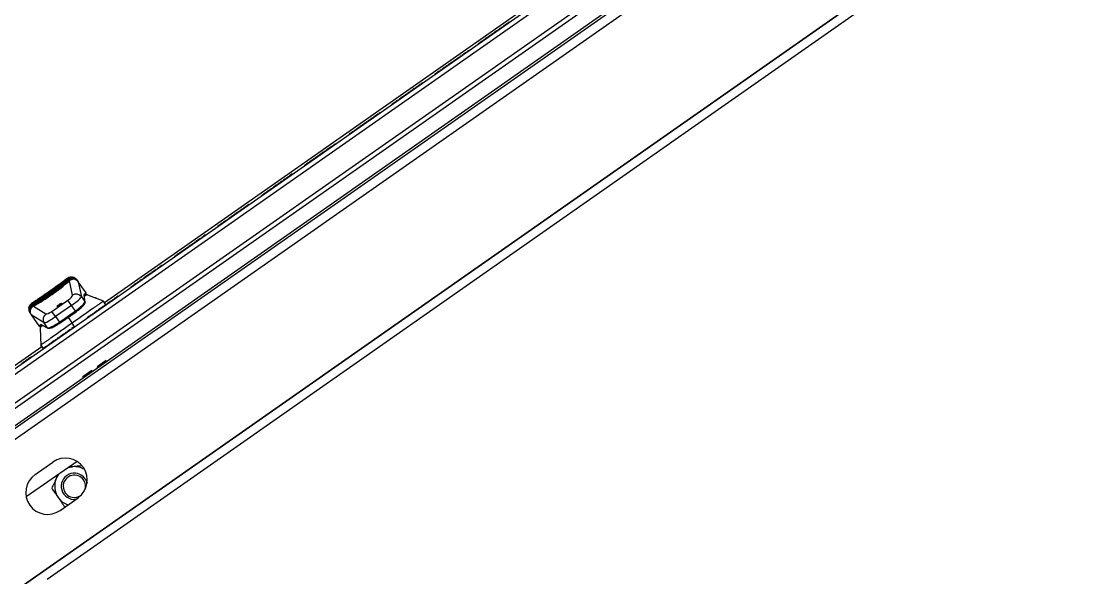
# Model space of a CAD drawing. Header units: millimetres. Extents: x 152904052 to 153933663, y 538271515 to 539240469.
# Drawn here: x 153465477.8 to 153465964.5, y 538579520.5 to 538579775.2 of the extents above; entities that cross this region are included whole.
import ezdxf

# ---------------------------------------------------------------- set-up
doc = ezdxf.new("R2010")
doc.units = ezdxf.units.MM
doc.layers.add('POWR', color=5, linetype='Continuous')

msp = doc.modelspace()

# ---------------------------------------------------------------- linework, layer by layer
at = {"layer": 'POWR', "color": 7}
for p, q in [((153467214.87, 538580807.11), (153464552.63, 538578942.98)), ((153467217.22, 538580803.75), (153464554.98, 538578939.63)), ((153467267, 538580769.27), (153464570.35, 538578881.05)), ((153465423.94, 538579578.05), (153466320.09, 538580205.54)), ((153465424.46, 538579580.98), (153466317.17, 538580206.06)), ((153466324.13, 538580195.06), (153465432.41, 538579570.68)), ((153466325.28, 538580193.42), (153465433.56, 538579569.04)), ((153466313.8, 538580176.17), (153464552.63, 538578942.98)), ((153466313.8, 538580176.17), (153464552.63, 538578942.98)), ((153466316.15, 538580172.82), (153464554.98, 538578939.63)), ((153466316.15, 538580172.82), (153464554.98, 538578939.63)), ((153464556.03, 538578946.84), (153466309.02, 538580174.29)), ((153464556.03, 538578946.84), (153466309.02, 538580174.29)), ((153466365.94, 538580138.33), (153464570.35, 538578881.05)), ((153466365.94, 538580138.33), (153464570.35, 538578881.05)), ((153466349.04, 538580121.49), (153465489.66, 538579519.76)), ((153465515.81, 538579646.47), (153466032.71, 538580008.41)), ((153464559.31, 538578949.13), (153465857.67, 538579858.25)), ((153465697.99, 538579772.63), (153465698.05, 538579772.55)), ((153465693.05, 538579769.17), (153465693.11, 538579769.09)), ((153465695.16, 538579770.65), (153465695.22, 538579770.56)), ((153465689.08, 538579766.39), (153465689.14, 538579766.31)), ((153465690.05, 538579767.07), (153465690.11, 538579766.99)), ((153465678.19, 538579758.76), (153465678.24, 538579758.68)), ((153465679.15, 538579759.44), (153465679.21, 538579759.36)), ((153465681.36, 538579760.98), (153465681.42, 538579760.9)), ((153465682.42, 538579761.72), (153465682.47, 538579761.64)), ((153465670.25, 538579753.2), (153465670.31, 538579753.12)), ((153465671.94, 538579754.39), (153465672, 538579754.31)), ((153465673.16, 538579755.24), (153465673.22, 538579755.16)), ((153465674.22, 538579755.98), (153465674.27, 538579755.9)), ((153465675.27, 538579756.72), (153465675.33, 538579756.64)), ((153465667.07, 538579750.98), (153465667.13, 538579750.9)), ((153465669.28, 538579752.53), (153465669.34, 538579752.44)), ((153465655.51, 538579742.88), (153465655.57, 538579742.8)), ((153465660.45, 538579746.34), (153465660.5, 538579746.26)), ((153465650.57, 538579739.43), (153465650.63, 538579739.34)), ((153465653.27, 538579741.32), (153465653.33, 538579741.24)), ((153465654.33, 538579742.06), (153465654.39, 538579741.98)), ((153465647.19, 538579737.06), (153465647.25, 538579736.97)), ((153465634.94, 538579728.48), (153465634.99, 538579728.4)), ((153465640.98, 538579732.71), (153465641.03, 538579732.62)), ((153465627.79, 538579723.48), (153465627.85, 538579723.39)), ((153465628.9, 538579724.25), (153465628.95, 538579724.17)), ((153465630, 538579725.02), (153465630.06, 538579724.94)), ((153465632.66, 538579726.89), (153465632.72, 538579726.8)), ((153465621.7, 538579719.21), (153465621.76, 538579719.13)), ((153465614.56, 538579714.21), (153465614.61, 538579714.13)), ((153465607.41, 538579709.21), (153465607.47, 538579709.12)), ((153465612.01, 538579712.43), (153465612.07, 538579712.35)), ((153465595.01, 538579700.52), (153465595.07, 538579700.44)), ((153465597.28, 538579702.11), (153465597.34, 538579702.03)), ((153465587.87, 538579695.52), (153465587.92, 538579695.44)), ((153465589.98, 538579697), (153465590.04, 538579696.92)), ((153465591.04, 538579697.74), (153465591.1, 538579697.66)), ((153465592.74, 538579698.93), (153465592.79, 538579698.85)), ((153465572.24, 538579684.58), (153465572.3, 538579684.5)), ((153465574.78, 538579686.36), (153465574.84, 538579686.28)), ((153465567.64, 538579681.36), (153465567.7, 538579681.27)), ((153465552.8, 538579670.96), (153465552.86, 538579670.88)), ((153465555.07, 538579672.56), (153465555.13, 538579672.47)), ((153465547.93, 538579667.55), (153465547.99, 538579667.47)), ((153465550.09, 538579669.07), (153465550.15, 538579668.99)), ((153465539.68, 538579661.78), (153465539.74, 538579661.7)), ((153465540.65, 538579662.45), (153465540.7, 538579662.37)), ((153465542.09, 538579663.47), (153465542.15, 538579663.39)), ((153465499.01, 538579657.56), (153465497.56, 538579656.55)), ((153465499.07, 538579657.48), (153465499.01, 538579657.56)), ((153465499.18, 538579657.33), (153465499.14, 538579657.38)), ((153465499.35, 538579657.08), (153465499.29, 538579657.16)), ((153465499.59, 538579656.74), (153465499.51, 538579656.85)), ((153465501.21, 538579649.8), (153465499.79, 538579656.39)), ((153465503.19, 538579656.83), (153465503.78, 538579655.98)), ((153465507.4, 538579650.9), (153465503.85, 538579655.97)), ((153465503.85, 538579655.96), (153465503.85, 538579655.97)), ((153465503.85, 538579655.96), (153465505.32, 538579649.13)), ((153465507.4, 538579650.89), (153465503.85, 538579655.96)), ((153465530.77, 538579655.54), (153465530.83, 538579655.46)), ((153465531.74, 538579656.22), (153465531.8, 538579656.14)), ((153465533.44, 538579657.41), (153465533.49, 538579657.32)), ((153465535.01, 538579658.51), (153465535.07, 538579658.43)), ((153465536.07, 538579659.25), (153465536.12, 538579659.17)), ((153465506.52, 538579650.28), (153465507.4, 538579650.89)), ((153465507.4, 538579650.89), (153465507.4, 538579650.9)), ((153465527.87, 538579653.51), (153465527.92, 538579653.42)), ((153465483.91, 538579646.99), (153465482.46, 538579645.98)), ((153465482.46, 538579645.98), (153465482.52, 538579645.9)), ((153465482.6, 538579645.79), (153465482.63, 538579645.74)), ((153465482.75, 538579645.58), (153465482.81, 538579645.49)), ((153465491.83, 538579642.42), (153465499.15, 538579647.54)), ((153465500.82, 538579645.16), (153465499.15, 538579647.54)), ((153465505.32, 538579649.13), (153465506.9, 538579646.88)), ((153465506.9, 538579646.88), (153465506.48, 538579650.12)), ((153465506.57, 538579649.91), (153465506.57, 538579649.9)), ((153465506.99, 538579646.65), (153465506.57, 538579649.9)), ((153465507.28, 538579650.2), (153465506.6, 538579649.72)), ((153465508.14, 538579650.01), (153465511.54, 538579648.64)), ((153465516.53, 538579645.45), (153465515.38, 538579647.08)), ((153465516.53, 538579645.45), (153465515.38, 538579647.08)), ((153465517.4, 538579646.17), (153465517.45, 538579646.09)), ((153465481.48, 538579644.4), (153465481.46, 538579644.38)), ((153465482.12, 538579641.24), (153465481.73, 538579641.8)), ((153465482.31, 538579640.88), (153465485.86, 538579635.81)), ((153465488.23, 538579637.17), (153465482.31, 538579640.88)), ((153465482.31, 538579640.88), (153465485.86, 538579635.81)), ((153465482.31, 538579640.88), (153465482.31, 538579640.88)), ((153465482.96, 538579645.26), (153465483.04, 538579645.16)), ((153465483.3, 538579644.84), (153465489.01, 538579641.26)), ((153465493.5, 538579640.04), (153465491.83, 538579642.42)), ((153465500.82, 538579645.16), (153465493.5, 538579640.04)), ((153465495.26, 538579637.53), (153465502.58, 538579642.65)), ((153465495.55, 538579637.12), (153465502.86, 538579642.24)), ((153465502.58, 538579642.65), (153465500.82, 538579645.16)), ((153465502.58, 538579642.65), (153465502.86, 538579642.24)), ((153465510.19, 538579641.13), (153465510.24, 538579641.04)), ((153465512.85, 538579642.99), (153465512.91, 538579642.91)), ((153465515.12, 538579644.58), (153465515.18, 538579644.5)), ((153465485.86, 538579635.81), (153465486.75, 538579636.43)), ((153465485.86, 538579635.81), (153465485.86, 538579635.81)), ((153465487.24, 538579636.17), (153465486.56, 538579635.69)), ((153465486.9, 538579636.41), (153465489.81, 538579634.91)), ((153465487.07, 538579636.26), (153465487.08, 538579636.25)), ((153465487.08, 538579636.25), (153465489.99, 538579634.75)), ((153465489.81, 538579634.91), (153465488.23, 538579637.17)), ((153465493.5, 538579640.04), (153465495.26, 538579637.53)), ((153465495.26, 538579637.53), (153465495.55, 538579637.12)), ((153465499.21, 538579639.68), (153465501.05, 538579637.05)), ((153465502.2, 538579635.41), (153465501.05, 538579637.05)), ((153465486.44, 538579634.81), (153465486.71, 538579627.01)), ((153465497.51, 538579632.25), (153465497.57, 538579632.17)), ((153465443.4, 538579595.77), (153465487.14, 538579626.4)), ((153465486.71, 538579627.01), (153465487.86, 538579625.37)), ((153465487.86, 538579625.37), (153465486.71, 538579627.01)), ((153465489.9, 538579626.92), (153465489.95, 538579626.84)), ((153465494.17, 538579629.93), (153465494.18, 538579629.92)), ((153465494.18, 538579629.92), (153465494.24, 538579629.84)), ((153465495.24, 538579630.66), (153465495.29, 538579630.58)), ((153465482.49, 538579621.73), (153465482.55, 538579621.65)), ((153465488.09, 538579625.66), (153465488.15, 538579625.57)), ((153465516.56, 538579619.95), (153465512.46, 538579617.08)), ((153465512.46, 538579617.08), (153465512.72, 538579616.72)), ((153465516.56, 538579619.95), (153465516.82, 538579619.58)), ((153465510.01, 538579615.36), (153465505.91, 538579612.5)), ((153465506.17, 538579612.13), (153465505.91, 538579612.5)), ((153465510.26, 538579614.99), (153465510.01, 538579615.36)), ((153465503.28, 538579573.76), (153465480.02, 538579557.47)), ((153465484.07, 538579567.72), (153465492.27, 538579573.46)), ((153465494.61, 538579567.68), (153465493.91, 538579566.18)), ((153465501.28, 538579571.34), (153465499.62, 538579571.2)), ((153465495.55, 538579551.34), (153465503.74, 538579557.08)), ((153465497.67, 538579552.96), (153465497.88, 538579552.97))]:
    msp.add_line(p, q, dxfattribs=at)
at = {"layer": 'POWR', "color": 7, "flags": 128}
for points in [[(153465481.54, 538579644.27), (153465481.51, 538579644.29), (153465481.47, 538579644.32), (153465481.44, 538579644.34), (153465481.42, 538579644.37), (153465481.4, 538579644.39), (153465481.39, 538579644.42), (153465481.39, 538579644.44), (153465481.39, 538579644.46)], [(153465493.91, 538579566.18), (153465494.47, 538579567.21), (153465495.01, 538579567.96)], [(153465499.22, 538579570.91), (153465500.11, 538579571.16), (153465501.28, 538579571.34)], [(153465506.98, 538579565.82), (153465507.68, 538579564.49), (153465507.89, 538579563.79)]]:
    msp.add_lwpolyline(points, dxfattribs=at)
at = {"layer": 'POWR', "color": 7}
for centre, radius, start, end in [((153465500.73, 538579655.11), 3, 35, 125), ((153465499.21, 538579657.13), 0.203, 43.2823, 99.9986), ((153465499.33, 538579656.75), 0.332, 28.001, 85.9165), ((153465499.53, 538579656.38), 0.368, 29.458, 80.3211), ((153465500.76, 538579657.91), 0.148, 13.722, 72.7075), ((153465500.95, 538579657.73), 0.22, 355.6104, 60.2565), ((153465501.22, 538579657.49), 0.238, 351.3819, 49.2854), ((153465501.81, 538579657.44), 0.299, 69.9211, 106.4612), ((153465501.54, 538579657.16), 0.264, 348.1361, 39.2961), ((153465502.06, 538579657.16), 0.3, 68.3173, 125.1819), ((153465502.15, 538579657.06), 0.3, 67.8554, 125.2032), ((153465502.37, 538579656.8), 0.3, 66.8184, 125.2572), ((153465506.99, 538579650.61), 0.5, 305, 35), ((153465506.99, 538579650.61), 0.499, 305.1578, 35.1569), ((153465484.19, 538579643.52), 3, 125, 215), ((153465482.8, 538579645.64), 0.203, 150.0014, 206.7177), ((153465483.12, 538579645.4), 0.332, 164.0835, 221.999), ((153465502.91, 538579647.29), 3.04, 37.3942, 124.0187), ((153465506.1, 538579649.84), 0.478, 8.5393, 36.2481), ((153465506.11, 538579649.99), 0.501, 341.8417, 35.0507), ((153465506.51, 538579646.59), 0.478, 7.3029, 36.2497), ((153465481.62, 538579643.31), 0.299, 146.5957, 180.0839), ((153465481.65, 538579644.21), 0.22, 189.7435, 254.3896), ((153465481.8, 538579642.98), 0.3, 124.8181, 181.6827), ((153465481.78, 538579643.88), 0.238, 200.7146, 258.6181), ((153465481.86, 538579642.86), 0.3, 124.7968, 182.1446), ((153465481.98, 538579643.47), 0.264, 210.7039, 261.8639), ((153465483.4, 538579645.09), 0.368, 169.6788, 220.542), ((153465490.79, 538579638.8), 3.04, 125.9813, 212.6058), ((153465486.27, 538579636.1), 0.5, 215, 305), ((153465486.27, 538579636.1), 0.499, 214.8431, 304.8422), ((153465487.16, 538579636.72), 0.501, 214.9493, 268.1583), ((153465487.3, 538579636.68), 0.478, 213.7519, 241.4607), ((153465490.21, 538579635.18), 0.478, 213.7503, 242.6971), ((153465498, 538579565.27), 10, 305, 125), ((153465489.81, 538579559.53), 10, 125, 305), ((153465502.06, 538579562.37), 6, 35, 277.0471), ((153465502.06, 538579562.37), 9, 58.2731, 95), ((153465502.06, 538579562.37), 9, 155, 215), ((153465502.06, 538579562.37), 5.1, 35, 309.4835), ((153465502.06, 538579562.37), 5.1, 339.5665, 35), ((153465502.06, 538579562.37), 9, 215, 251.0782)]:
    msp.add_arc(centre, radius, start, end, dxfattribs=at)
for centre, major_axis, ratio, start_param, end_param in [((153465488.2, 538579655.4), (20.89, 14.63), 0.249328, 4.306744, 5.118034), ((153465498.72, 538579648.16), (2.46, 1.72), 0.249328, 4.712389, 6.178466), ((153465500.39, 538579645.77), (4.91, 3.44), 0.124664, 4.712389, 6.178466), ((153465501.95, 538579643.55), (4.91, 3.44), 0.183333, 4.712389, 6.178466), ((153465509.67, 538579645.77), (-3.15, 4.51), 0.105104, 0, 0.197396), ((153465491.41, 538579643.04), (2.46, 1.72), 0.249328, 3.246312, 4.712389), ((153465489.9, 538579631.93), (-3.15, 4.51), 0.105104, 6.08579, 6.283185), ((153465493.08, 538579640.65), (4.91, 3.44), 0.124664, 3.246312, 4.712389), ((153465494.63, 538579638.43), (4.91, 3.44), 0.183333, 3.246312, 4.712389)]:
    msp.add_ellipse(centre, major_axis=major_axis, ratio=ratio, start_param=start_param, end_param=end_param, dxfattribs=at)
msp.add_ellipse((153465495.22, 538579645.38), major_axis=(1.02, 0.72), ratio=0.249328, dxfattribs=at)
for points, knots in [([(153465697.99, 538579772.63), (153465697.91, 538579772.57), (153465697.75, 538579772.46), (153465696.71, 538579771.73), (153465695.45, 538579770.85), (153465694.49, 538579770.18), (153465694.02, 538579769.85)], [0, 0, 0, 0, 0.281546, 0.564293, 0.784058, 1, 1, 1, 1]), ([(153465698.96, 538579773.3), (153465698.91, 538579773.27), (153465698.86, 538579773.24), (153465698.35, 538579772.88), (153465698.28, 538579772.83)], [0, 0, 0, 0, 0.86747, 1, 1, 1, 1]), ([(153465701.18, 538579774.86), (153465701.2, 538579774.87), (153465701.27, 538579774.92), (153465700.72, 538579774.54), (153465700.02, 538579774.05), (153465699.37, 538579773.59), (153465699.24, 538579773.51)], [0, 0, 0, 0, 0.107216, 0.503754, 0.902427, 1, 1, 1, 1]), ([(153465694.02, 538579769.85), (153465693.63, 538579769.57), (153465692.87, 538579769.04), (153465691.79, 538579768.28), (153465690.86, 538579767.64), (153465690.18, 538579767.16), (153465690.1, 538579767.1), (153465690.05, 538579767.07)], [0, 0, 0, 0, 0.195561, 0.375771, 0.551379, 0.764917, 1, 1, 1, 1]), ([(153465695.16, 538579770.65), (153465695.12, 538579770.62), (153465695.05, 538579770.57), (153465694.63, 538579770.27), (153465694.22, 538579769.99), (153465693.9, 538579769.76), (153465693.6, 538579769.55), (153465693.35, 538579769.38), (153465693.18, 538579769.26), (153465693.07, 538579769.18), (153465693.05, 538579769.17), (153465693.05, 538579769.17)], [0, 0, 0, 0, 0.199643, 0.398707, 0.496941, 0.592211, 0.679121, 0.762169, 0.836644, 0.914884, 1, 1, 1, 1]), ([(153465688.8, 538579766.19), (153465688.73, 538579766.15), (153465688.05, 538579765.67), (153465687.22, 538579765.09), (153465687.05, 538579764.97), (153465686.96, 538579764.91)], [0, 0, 0, 0, 0.046306, 0.500551, 1, 1, 1, 1]), ([(153465689.76, 538579766.87), (153465689.63, 538579766.77), (153465689.15, 538579766.44), (153465689.11, 538579766.41), (153465689.08, 538579766.39)], [0, 0, 0, 0, 0.290735, 1, 1, 1, 1]), ([(153465676.47, 538579757.56), (153465676.48, 538579757.56), (153465676.49, 538579757.58), (153465676.29, 538579757.43), (153465675.85, 538579757.12), (153465675.56, 538579756.92)], [0, 0, 0, 0, 0.047306, 0.388103, 1, 1, 1, 1]), ([(153465678.19, 538579758.76), (153465678.11, 538579758.71), (153465677.97, 538579758.61), (153465677.16, 538579758.05), (153465676.77, 538579757.77)], [0, 0, 0, 0, 0.504685, 1, 1, 1, 1]), ([(153465679.15, 538579759.44), (153465679.11, 538579759.41), (153465679.06, 538579759.38), (153465678.54, 538579759.01), (153465678.47, 538579758.96)], [0, 0, 0, 0, 0.8688105, 1, 1, 1, 1]), ([(153465681.36, 538579760.98), (153465681.29, 538579760.94), (153465681.16, 538579760.84), (153465680.42, 538579760.32), (153465679.69, 538579759.81), (153465679.44, 538579759.64)], [0, 0, 0, 0, 0.3984405, 0.7950917, 1, 1, 1, 1]), ([(153465682.42, 538579761.72), (153465682.37, 538579761.69), (153465682.31, 538579761.65), (153465681.81, 538579761.3), (153465681.65, 538579761.18)], [0, 0, 0, 0, 0.664642, 1, 1, 1, 1]), ([(153465669.96, 538579753), (153465669.82, 538579752.91), (153465669.35, 538579752.58), (153465669.31, 538579752.55), (153465669.28, 538579752.53)], [0, 0, 0, 0, 0.293479, 1, 1, 1, 1]), ([(153465671.66, 538579754.19), (153465671.49, 538579754.07), (153465670.96, 538579753.7), (153465670.39, 538579753.3), (153465670.3, 538579753.24), (153465670.25, 538579753.2)], [0, 0, 0, 0, 0.187819, 0.577045, 1, 1, 1, 1]), ([(153465672.87, 538579755.04), (153465672.73, 538579754.94), (153465672.38, 538579754.7), (153465672.02, 538579754.44), (153465671.97, 538579754.41), (153465671.94, 538579754.39)], [0, 0, 0, 0, 0.249155, 0.608844, 1, 1, 1, 1]), ([(153465674.22, 538579755.98), (153465674.11, 538579755.91), (153465673.91, 538579755.77), (153465673.62, 538579755.57), (153465673.38, 538579755.39), (153465673.2, 538579755.27), (153465673.17, 538579755.25), (153465673.16, 538579755.24)], [0, 0, 0, 0, 0.193235, 0.373767, 0.551009, 0.766025, 1, 1, 1, 1]), ([(153465675.27, 538579756.72), (153465675.25, 538579756.71), (153465675.21, 538579756.68), (153465674.93, 538579756.48), (153465674.6, 538579756.25), (153465674.34, 538579756.07), (153465674.22, 538579755.98)], [0, 0, 0, 0, 0.28369, 0.564887, 0.783362, 1, 1, 1, 1]), ([(153465668.99, 538579752.33), (153465668.9, 538579752.26), (153465668.19, 538579751.76), (153465667.34, 538579751.17), (153465667.16, 538579751.04), (153465667.07, 538579750.98)], [0, 0, 0, 0, 0.066101, 0.514005, 1, 1, 1, 1]), ([(153465660.45, 538579746.34), (153465660.35, 538579746.27), (153465660.15, 538579746.14), (153465658.86, 538579745.23), (153465657.32, 538579744.15), (153465656.2, 538579743.37), (153465655.67, 538579742.99)], [0, 0, 0, 0, 0.291481, 0.577385, 0.799134, 1, 1, 1, 1]), ([(153465661.41, 538579747.01), (153465661.42, 538579747.02), (153465661.49, 538579747.07), (153465661.23, 538579746.88), (153465660.79, 538579746.58), (153465660.73, 538579746.54)], [0, 0, 0, 0, 0.190558, 0.884747, 1, 1, 1, 1]), ([(153465650.29, 538579739.23), (153465649.78, 538579738.87), (153465648.62, 538579738.06), (153465647.43, 538579737.23), (153465647.27, 538579737.11), (153465647.19, 538579737.06)], [0, 0, 0, 0, 0.276376, 0.625984, 1, 1, 1, 1]), ([(153465652.99, 538579741.12), (153465652.91, 538579741.06), (153465652.4, 538579740.71), (153465651.6, 538579740.15), (153465650.74, 538579739.54), (153465650.63, 538579739.47), (153465650.57, 538579739.43)], [0, 0, 0, 0, 0.048282, 0.319575, 0.647967, 1, 1, 1, 1]), ([(153465654.33, 538579742.06), (153465654.23, 538579741.98), (153465654.02, 538579741.84), (153465653.73, 538579741.64), (153465653.49, 538579741.47), (153465653.31, 538579741.34), (153465653.29, 538579741.33), (153465653.27, 538579741.32)], [0, 0, 0, 0, 0.190803, 0.37176, 0.550839, 0.767471, 1, 1, 1, 1]), ([(153465655.37, 538579742.78), (153465655.38, 538579742.79), (153465655.4, 538579742.8), (153465655.32, 538579742.75), (153465655.16, 538579742.64), (153465654.93, 538579742.48), (153465654.65, 538579742.28), (153465654.44, 538579742.13), (153465654.33, 538579742.06)], [0, 0, 0, 0, 0.135514, 0.312166, 0.486181, 0.658258, 0.828751, 1, 1, 1, 1]), ([(153465642.06, 538579733.47), (153465642.02, 538579733.44), (153465641.96, 538579733.39), (153465641.48, 538579733.06), (153465641.26, 538579732.91)], [0, 0, 0, 0, 0.550104, 1, 1, 1, 1]), ([(153465634.94, 538579728.48), (153465634.78, 538579728.37), (153465634.47, 538579728.15), (153465634.12, 538579727.91), (153465633.92, 538579727.76), (153465633.89, 538579727.75), (153465633.88, 538579727.74)], [0, 0, 0, 0, 0.279043, 0.549923, 0.768681, 1, 1, 1, 1]), ([(153465635.97, 538579729.2), (153465635.98, 538579729.21), (153465636.02, 538579729.24), (153465635.93, 538579729.17), (153465635.71, 538579729.02), (153465635.36, 538579728.77), (153465635.08, 538579728.58), (153465634.94, 538579728.48)], [0, 0, 0, 0, 0.077223, 0.31542, 0.545317, 0.771433, 1, 1, 1, 1]), ([(153465637.18, 538579730.05), (153465637.18, 538579730.05), (153465637.18, 538579730.05), (153465636.96, 538579729.89), (153465636.64, 538579729.67), (153465636.35, 538579729.47), (153465636.25, 538579729.4)], [0, 0, 0, 0, 0.161116, 0.4945, 0.820886, 1, 1, 1, 1]), ([(153465638.88, 538579731.24), (153465638.82, 538579731.19), (153465638.69, 538579731.1), (153465638.09, 538579730.69), (153465637.56, 538579730.31), (153465637.47, 538579730.25)], [0, 0, 0, 0, 0.437424, 0.900221, 1, 1, 1, 1]), ([(153465639.85, 538579731.91), (153465639.81, 538579731.89), (153465639.76, 538579731.85), (153465639.28, 538579731.52), (153465639.17, 538579731.44)], [0, 0, 0, 0, 0.761279, 1, 1, 1, 1]), ([(153465640.98, 538579732.71), (153465640.93, 538579732.68), (153465640.86, 538579732.63), (153465640.35, 538579732.27), (153465640.13, 538579732.12)], [0, 0, 0, 0, 0.574403, 1, 1, 1, 1]), ([(153465628.61, 538579724.05), (153465628.48, 538579723.95), (153465627.88, 538579723.54), (153465627.83, 538579723.5), (153465627.79, 538579723.48)], [0, 0, 0, 0, 0.228803, 1, 1, 1, 1]), ([(153465629.71, 538579724.82), (153465629.55, 538579724.71), (153465628.99, 538579724.32), (153465628.94, 538579724.28), (153465628.9, 538579724.25)], [0, 0, 0, 0, 0.292499, 1, 1, 1, 1]), ([(153465630.68, 538579725.5), (153465630.54, 538579725.4), (153465630.08, 538579725.08), (153465630.03, 538579725.04), (153465630, 538579725.02)], [0, 0, 0, 0, 0.299467, 1, 1, 1, 1]), ([(153465632.38, 538579726.69), (153465632.2, 538579726.56), (153465631.65, 538579726.18), (153465631.12, 538579725.8), (153465631.02, 538579725.73), (153465630.97, 538579725.7)], [0, 0, 0, 0, 0.181462, 0.57963, 1, 1, 1, 1]), ([(153465633.59, 538579727.54), (153465633.56, 538579727.51), (153465633.33, 538579727.35), (153465633.03, 538579727.14), (153465632.72, 538579726.92), (153465632.68, 538579726.9), (153465632.66, 538579726.89)], [0, 0, 0, 0, 0.055296, 0.35897, 0.671266, 1, 1, 1, 1]), ([(153465621.7, 538579719.21), (153465621.64, 538579719.17), (153465621.52, 538579719.08), (153465620.57, 538579718.42), (153465619.22, 538579717.47), (153465617.98, 538579716.6), (153465617.36, 538579716.17)], [0, 0, 0, 0, 0.262268, 0.513831, 0.759272, 1, 1, 1, 1]), ([(153465614.56, 538579714.21), (153465614.18, 538579713.94), (153465613.42, 538579713.41), (153465612.6, 538579712.84), (153465612.1, 538579712.49), (153465612.05, 538579712.45), (153465612.01, 538579712.43)], [0, 0, 0, 0, 0.277048, 0.550765, 0.770996, 1, 1, 1, 1]), ([(153465615.6, 538579714.93), (153465615.6, 538579714.93), (153465615.59, 538579714.93), (153465615.5, 538579714.87), (153465615.32, 538579714.74), (153465615.07, 538579714.56), (153465614.77, 538579714.36), (153465614.45, 538579714.13), (153465614.14, 538579713.92), (153465613.87, 538579713.73), (153465613.67, 538579713.59), (153465613.53, 538579713.49), (153465613.51, 538579713.47), (153465613.5, 538579713.47)], [0, 0, 0, 0, 0.024638, 0.123502, 0.219339, 0.313902, 0.409294, 0.508275, 0.605476, 0.701523, 0.798387, 0.897305, 1, 1, 1, 1]), ([(153465617.07, 538579715.97), (153465617.04, 538579715.94), (153465616.96, 538579715.89), (153465616.4, 538579715.5), (153465615.57, 538579714.92), (153465614.9, 538579714.45), (153465614.56, 538579714.21)], [0, 0, 0, 0, 0.233117, 0.489666, 0.74158, 1, 1, 1, 1]), ([(153465611.73, 538579712.23), (153465611.33, 538579711.95), (153465610.3, 538579711.22), (153465608.9, 538579710.25), (153465607.67, 538579709.38), (153465607.5, 538579709.27), (153465607.41, 538579709.21)], [0, 0, 0, 0, 0.151094, 0.39751, 0.693287, 1, 1, 1, 1]), ([(153465600.01, 538579704.02), (153465599.97, 538579704), (153465599.92, 538579703.96), (153465599.38, 538579703.58), (153465599.24, 538579703.48)], [0, 0, 0, 0, 0.724955, 1, 1, 1, 1]), ([(153465602.13, 538579705.51), (153465602.09, 538579705.47), (153465601.99, 538579705.41), (153465601.33, 538579704.95), (153465600.61, 538579704.44), (153465600.3, 538579704.22)], [0, 0, 0, 0, 0.3570861, 0.7221582, 1, 1, 1, 1]), ([(153465595.01, 538579700.52), (153465594.67, 538579700.28), (153465593.98, 538579699.8), (153465593.26, 538579699.3), (153465592.82, 538579698.99), (153465592.76, 538579698.95), (153465592.74, 538579698.93)], [0, 0, 0, 0, 0.275813, 0.552302, 0.773603, 1, 1, 1, 1]), ([(153465597.28, 538579702.11), (153465597.24, 538579702.08), (153465597.16, 538579702.03), (153465596.55, 538579701.6), (153465595.8, 538579701.07), (153465595.28, 538579700.71), (153465595.01, 538579700.52)], [0, 0, 0, 0, 0.291955, 0.564274, 0.77698, 1, 1, 1, 1]), ([(153465598.95, 538579703.28), (153465598.89, 538579703.24), (153465598.77, 538579703.15), (153465598.17, 538579702.74), (153465597.65, 538579702.37), (153465597.57, 538579702.31)], [0, 0, 0, 0, 0.449901, 0.911411, 1, 1, 1, 1]), ([(153465589.69, 538579696.8), (153465589.63, 538579696.75), (153465588.96, 538579696.29), (153465588.15, 538579695.72), (153465587.96, 538579695.59), (153465587.87, 538579695.52)], [0, 0, 0, 0, 0.046262, 0.518324, 1, 1, 1, 1]), ([(153465590.75, 538579697.54), (153465590.58, 538579697.42), (153465590.08, 538579697.07), (153465590.02, 538579697.03), (153465589.98, 538579697)], [0, 0, 0, 0, 0.348529, 1, 1, 1, 1]), ([(153465592.45, 538579698.73), (153465592.28, 538579698.61), (153465591.73, 538579698.22), (153465591.2, 538579697.85), (153465591.09, 538579697.78), (153465591.04, 538579697.74)], [0, 0, 0, 0, 0.185329, 0.588233, 1, 1, 1, 1]), ([(153465581.85, 538579691.3), (153465581.85, 538579691.3), (153465581.85, 538579691.3), (153465581.16, 538579690.83), (153465579.96, 538579689.98), (153465578.69, 538579689.09), (153465577.85, 538579688.51), (153465577.58, 538579688.32)], [0, 0, 0, 0, 0.16836, 0.429285, 0.677212, 0.894576, 1, 1, 1, 1]), ([(153465574.78, 538579686.36), (153465574.4, 538579686.09), (153465573.63, 538579685.55), (153465572.83, 538579684.99), (153465572.34, 538579684.64), (153465572.27, 538579684.6), (153465572.24, 538579684.58)], [0, 0, 0, 0, 0.2751038, 0.5545065, 0.7766896, 1, 1, 1, 1]), ([(153465577.29, 538579688.11), (153465577.29, 538579688.11), (153465577.29, 538579688.11), (153465577.05, 538579687.95), (153465576.56, 538579687.6), (153465575.77, 538579687.05), (153465575.12, 538579686.59), (153465574.78, 538579686.36)], [0, 0, 0, 0, 0.103284, 0.300865, 0.488334, 0.735336, 1, 1, 1, 1]), ([(153465571.95, 538579684.38), (153465571.56, 538579684.1), (153465570.51, 538579683.37), (153465569.14, 538579682.41), (153465567.9, 538579681.54), (153465567.73, 538579681.42), (153465567.64, 538579681.36)], [0, 0, 0, 0, 0.15269, 0.403814, 0.701599, 1, 1, 1, 1]), ([(153465560, 538579676), (153465560, 538579676), (153465560, 538579676.01), (153465559.52, 538579675.67), (153465558.7, 538579675.09), (153465557.95, 538579674.57), (153465557.6, 538579674.33)], [0, 0, 0, 0, 0.185336, 0.481365, 0.759128, 1, 1, 1, 1]), ([(153465562.13, 538579677.5), (153465562.13, 538579677.5), (153465562.13, 538579677.5), (153465561.52, 538579677.07), (153465560.67, 538579676.47), (153465560.28, 538579676.2)], [0, 0, 0, 0, 0.265083, 0.669545, 1, 1, 1, 1]), ([(153465552.51, 538579670.76), (153465552.06, 538579670.45), (153465551.13, 538579669.8), (153465550.29, 538579669.21), (153465550.16, 538579669.11), (153465550.09, 538579669.07)], [0, 0, 0, 0, 0.32564, 0.665263, 1, 1, 1, 1]), ([(153465555.07, 538579672.56), (153465554.73, 538579672.32), (153465554.04, 538579671.83), (153465553.33, 538579671.34), (153465552.89, 538579671.03), (153465552.83, 538579670.98), (153465552.8, 538579670.96)], [0, 0, 0, 0, 0.27511, 0.557358, 0.780093, 1, 1, 1, 1]), ([(153465557.32, 538579674.13), (153465557.31, 538579674.13), (153465557.31, 538579674.12), (153465557.1, 538579673.98), (153465556.72, 538579673.71), (153465556.22, 538579673.36), (153465555.66, 538579672.97), (153465555.27, 538579672.7), (153465555.07, 538579672.56)], [0, 0, 0, 0, 0.099931, 0.297137, 0.482001, 0.644907, 0.814694, 1, 1, 1, 1]), ([(153465549.8, 538579668.87), (153465549.73, 538579668.81), (153465549.05, 538579668.34), (153465548.23, 538579667.76), (153465548.03, 538579667.62), (153465547.93, 538579667.55)], [0, 0, 0, 0, 0.059815, 0.533636, 1, 1, 1, 1]), ([(153465537.98, 538579660.59), (153465537.96, 538579660.58), (153465537.93, 538579660.55), (153465537.7, 538579660.39), (153465537.46, 538579660.23), (153465537.39, 538579660.18)], [0, 0, 0, 0, 0.436374, 0.82486, 1, 1, 1, 1]), ([(153465539.68, 538579661.78), (153465539.65, 538579661.76), (153465539.59, 538579661.71), (153465539.08, 538579661.36), (153465538.53, 538579660.98), (153465538.27, 538579660.79)], [0, 0, 0, 0, 0.368878, 0.697816, 1, 1, 1, 1]), ([(153465540.65, 538579662.45), (153465540.62, 538579662.44), (153465540.58, 538579662.41), (153465540.14, 538579662.1), (153465539.97, 538579661.98)], [0, 0, 0, 0, 0.599941, 1, 1, 1, 1]), ([(153465542.07, 538579663.45), (153465542.07, 538579663.45), (153465542.06, 538579663.45), (153465541.64, 538579663.15), (153465541.06, 538579662.74), (153465540.93, 538579662.66)], [0, 0, 0, 0, 0.344388, 0.860788, 1, 1, 1, 1]), ([(153465482.52, 538579645.9), (153465483.51, 538579646.56), (153465485.49, 538579647.88), (153465488.69, 538579650.05), (153465492.09, 538579652.42), (153465495.65, 538579654.97), (153465497.93, 538579656.65), (153465499.07, 538579657.48)], [0, 0, 0, 0, 0.18649, 0.373191, 0.559464, 0.77969, 1, 1, 1, 1]), ([(153465499.14, 538579657.38), (153465498.18, 538579656.66), (153465496.25, 538579655.22), (153465493.14, 538579652.96), (153465489.78, 538579650.59), (153465486.18, 538579648.14), (153465483.79, 538579646.58), (153465482.6, 538579645.79)], [0, 0, 0, 0, 0.1864818, 0.3727077, 0.5594378, 0.7788693, 1, 1, 1, 1]), ([(153465482.63, 538579645.74), (153465483.63, 538579646.39), (153465485.63, 538579647.69), (153465488.84, 538579649.83), (153465492.25, 538579652.2), (153465495.79, 538579654.77), (153465498.05, 538579656.48), (153465499.18, 538579657.33)], [0, 0, 0, 0, 0.186493, 0.3732043, 0.5594691, 0.7797024, 1, 1, 1, 1]), ([(153465499.29, 538579657.16), (153465498.34, 538579656.43), (153465496.43, 538579654.97), (153465493.33, 538579652.7), (153465489.97, 538579650.32), (153465486.36, 538579647.89), (153465483.95, 538579646.35), (153465482.75, 538579645.58)], [0, 0, 0, 0, 0.186481, 0.372718, 0.559433, 0.778886, 1, 1, 1, 1]), ([(153465482.81, 538579645.49), (153465484.34, 538579646.47), (153465487.42, 538579648.44), (153465491.91, 538579651.53), (153465495.94, 538579654.46), (153465498.21, 538579656.2), (153465499.35, 538579657.08)], [0, 0, 0, 0, 0.279197, 0.55923, 0.778542, 1, 1, 1, 1]), ([(153465499.51, 538579656.85), (153465498.06, 538579655.73), (153465495.15, 538579653.48), (153465490.73, 538579650.34), (153465486.62, 538579647.57), (153465484.19, 538579646.04), (153465482.96, 538579645.26)], [0, 0, 0, 0, 0.279365, 0.559627, 0.778697, 1, 1, 1, 1]), ([(153465483.04, 538579645.16), (153465484.6, 538579646.14), (153465487.71, 538579648.1), (153465492.17, 538579651.17), (153465496.17, 538579654.09), (153465498.44, 538579655.85), (153465499.59, 538579656.74)], [0, 0, 0, 0, 0.279462, 0.559802, 0.778911, 1, 1, 1, 1]), ([(153465499.85, 538579656.56), (153465498.37, 538579655.42), (153465495.42, 538579653.14), (153465490.96, 538579649.96), (153465486.82, 538579647.18), (153465484.35, 538579645.63), (153465483.12, 538579644.85)], [0, 0, 0, 0, 0.280656, 0.560317, 0.780051, 1, 1, 1, 1]), ([(153465499.79, 538579656.46), (153465498.33, 538579655.32), (153465495.41, 538579653.05), (153465491.02, 538579649.92), (153465486.92, 538579647.17), (153465484.47, 538579645.64), (153465483.24, 538579644.87)], [0, 0, 0, 0, 0.279884, 0.560494, 0.779839, 1, 1, 1, 1]), ([(153465497.56, 538579656.55), (153465497.56, 538579656.54), (153465497.28, 538579656.37), (153465496.33, 538579655.66), (153465494.76, 538579654.51), (153465492.86, 538579653.12), (153465490.81, 538579651.67), (153465488.75, 538579650.24), (153465486.79, 538579648.93), (153465485.17, 538579647.85), (153465484.18, 538579647.19), (153465483.92, 538579647), (153465483.91, 538579646.99)], [0, 0, 0, 0, 0.003473, 0.127751, 0.25193, 0.375819, 0.499822, 0.624027, 0.748207, 0.872102, 0.996008, 1, 1, 1, 1]), ([(153465499.07, 538579657.48), (153465499.37, 538579657.66), (153465499.9, 538579657.99), (153465500.53, 538579658.03), (153465500.8, 538579658.05)], [0, 0, 0, 0, 0.558032, 1, 1, 1, 1]), ([(153465500.86, 538579657.96), (153465500.51, 538579657.92), (153465499.9, 538579657.86), (153465499.37, 538579657.52), (153465499.14, 538579657.38)], [0, 0, 0, 0, 0.558139, 1, 1, 1, 1]), ([(153465499.18, 538579657.33), (153465499.5, 538579657.53), (153465500.08, 538579657.89), (153465500.76, 538579657.91), (153465501.06, 538579657.92)], [0, 0, 0, 0, 0.560688, 1, 1, 1, 1]), ([(153465501.08, 538579657.77), (153465500.72, 538579657.73), (153465500.07, 538579657.67), (153465499.53, 538579657.32), (153465499.29, 538579657.16)], [0, 0, 0, 0, 0.56076, 1, 1, 1, 1]), ([(153465499.35, 538579657.08), (153465499.7, 538579657.29), (153465500.32, 538579657.67), (153465501.05, 538579657.67), (153465501.38, 538579657.67)], [0, 0, 0, 0, 0.56001, 1, 1, 1, 1]), ([(153465501.37, 538579657.46), (153465501, 538579657.44), (153465500.32, 538579657.39), (153465499.76, 538579657.01), (153465499.51, 538579656.85)], [0, 0, 0, 0, 0.559285, 1, 1, 1, 1]), ([(153465499.59, 538579656.74), (153465499.96, 538579656.97), (153465500.62, 538579657.38), (153465501.4, 538579657.34), (153465501.74, 538579657.33)], [0, 0, 0, 0, 0.559592, 1, 1, 1, 1]), ([(153465503.85, 538579655.96), (153465503.54, 538579656.3), (153465502.91, 538579656.96), (153465501.68, 538579657.18), (153465500.61, 538579656.96), (153465500.06, 538579656.58), (153465499.79, 538579656.39)], [0, 0, 0, 0, 0.279785, 0.559857, 0.779728, 1, 1, 1, 1]), ([(153465500.8, 538579658.05), (153465500.89, 538579658.05), (153465501.07, 538579658.05), (153465501.32, 538579658.01), (153465501.48, 538579657.97), (153465501.53, 538579657.96), (153465501.55, 538579657.95)], [0, 0, 0, 0, 0.3678506, 0.7358056, 0.9205462, 1, 1, 1, 1]), ([(153465501.51, 538579657.84), (153465501.51, 538579657.84), (153465501.51, 538579657.85), (153465501.45, 538579657.87), (153465501.25, 538579657.93), (153465500.99, 538579657.95), (153465500.83, 538579657.95)], [0, 0, 0, 0, 0.02102, 0.134539, 0.478024, 1, 1, 1, 1]), ([(153465501.78, 538579657.84), (153465501.76, 538579657.84), (153465501.72, 538579657.85), (153465501.39, 538579657.93), (153465501.06, 538579657.95), (153465500.86, 538579657.96)], [0, 0, 0, 0, 0.279849, 0.560767, 1, 1, 1, 1]), ([(153465501.06, 538579657.92), (153465501.15, 538579657.91), (153465501.32, 538579657.9), (153465501.56, 538579657.85), (153465501.73, 538579657.8), (153465501.83, 538579657.76), (153465501.89, 538579657.74), (153465501.9, 538579657.73), (153465501.91, 538579657.72)], [0, 0, 0, 0, 0.249575, 0.499234, 0.624577, 0.749541, 0.874797, 1, 1, 1, 1]), ([(153465501.89, 538579657.66), (153465501.82, 538579657.68), (153465501.62, 538579657.73), (153465501.28, 538579657.75), (153465501.08, 538579657.77)], [0, 0, 0, 0, 0.389876, 1, 1, 1, 1]), ([(153465502.26, 538579657.34), (153465502.24, 538579657.34), (153465502.22, 538579657.33), (153465501.89, 538579657.42), (153465501.57, 538579657.44), (153465501.37, 538579657.46)], [0, 0, 0, 0, 0.279424, 0.560243, 1, 1, 1, 1]), ([(153465501.38, 538579657.67), (153465501.46, 538579657.66), (153465501.63, 538579657.64), (153465501.85, 538579657.58), (153465502, 538579657.53), (153465502.09, 538579657.49), (153465502.15, 538579657.46), (153465502.16, 538579657.45), (153465502.17, 538579657.44)], [0, 0, 0, 0, 0.250691, 0.499738, 0.624633, 0.749644, 0.875011, 1, 1, 1, 1]), ([(153465501.89, 538579657.41), (153465501.89, 538579657.42), (153465501.9, 538579657.43), (153465501.88, 538579657.46), (153465501.85, 538579657.48), (153465501.77, 538579657.49), (153465501.63, 538579657.49), (153465501.53, 538579657.47), (153465501.46, 538579657.46)], [0, 0, 0, 0, 0.125209, 0.250655, 0.344867, 0.439084, 0.625539, 1, 1, 1, 1]), ([(153465501.74, 538579657.33), (153465501.82, 538579657.32), (153465501.98, 538579657.29), (153465502.19, 538579657.22), (153465502.33, 538579657.16), (153465502.44, 538579657.11), (153465502.47, 538579657.09), (153465502.49, 538579657.07)], [0, 0, 0, 0, 0.251028, 0.501181, 0.626243, 0.751403, 1, 1, 1, 1]), ([(153465502.19, 538579657.04), (153465502.2, 538579657.05), (153465502.2, 538579657.06), (153465502.19, 538579657.09), (153465502.14, 538579657.12), (153465502.05, 538579657.13), (153465501.93, 538579657.13), (153465501.84, 538579657.12), (153465501.8, 538579657.11)], [0, 0, 0, 0, 0.125083, 0.250612, 0.375716, 0.501101, 0.749517, 1, 1, 1, 1]), ([(153465501.91, 538579657.72), (153465501.92, 538579657.71), (153465501.94, 538579657.69), (153465501.97, 538579657.66), (153465501.98, 538579657.65)], [0, 0, 0, 0, 0.56, 1, 1, 1, 1]), ([(153465502.17, 538579657.44), (153465502.19, 538579657.42), (153465502.21, 538579657.39), (153465502.24, 538579657.36), (153465502.26, 538579657.34)], [0, 0, 0, 0, 0.56, 1, 1, 1, 1]), ([(153465502.49, 538579657.07), (153465502.5, 538579657.06), (153465502.52, 538579657.03), (153465502.55, 538579657), (153465502.56, 538579656.98)], [0, 0, 0, 0, 0.56, 1, 1, 1, 1]), ([(153465530.49, 538579655.34), (153465530.15, 538579655.11), (153465529.2, 538579654.44), (153465528.16, 538579653.71), (153465527.96, 538579653.57), (153465527.87, 538579653.51)], [0, 0, 0, 0, 0.218371, 0.615957, 1, 1, 1, 1]), ([(153465531.45, 538579656.02), (153465531.32, 538579655.92), (153465530.88, 538579655.62), (153465530.82, 538579655.57), (153465530.77, 538579655.54)], [0, 0, 0, 0, 0.31786, 1, 1, 1, 1]), ([(153465533.15, 538579657.21), (153465532.98, 538579657.09), (153465532.44, 538579656.71), (153465531.91, 538579656.34), (153465531.8, 538579656.26), (153465531.74, 538579656.22)], [0, 0, 0, 0, 0.192889, 0.60287, 1, 1, 1, 1]), ([(153465535.71, 538579659), (153465535.37, 538579658.76), (153465534.67, 538579658.27), (153465533.97, 538579657.78), (153465533.53, 538579657.47), (153465533.47, 538579657.43), (153465533.44, 538579657.41)], [0, 0, 0, 0, 0.275754, 0.56072, 0.783725, 1, 1, 1, 1]), ([(153465536.07, 538579659.25), (153465535.91, 538579659.14), (153465535.58, 538579658.91), (153465535.26, 538579658.68), (153465535.05, 538579658.54), (153465535.02, 538579658.52), (153465535.01, 538579658.51)], [0, 0, 0, 0, 0.275921, 0.560742, 0.783615, 1, 1, 1, 1]), ([(153465537.1, 538579659.97), (153465537.1, 538579659.97), (153465537.1, 538579659.97), (153465537.01, 538579659.91), (153465536.83, 538579659.78), (153465536.6, 538579659.62), (153465536.34, 538579659.44), (153465536.16, 538579659.31), (153465536.07, 538579659.25)], [0, 0, 0, 0, 0.051902, 0.258252, 0.449306, 0.618763, 0.79889, 1, 1, 1, 1]), ([(153465481.39, 538579644.46), (153465481.54, 538579644.78), (153465481.81, 538579645.34), (153465482.3, 538579645.73), (153465482.52, 538579645.9)], [0, 0, 0, 0, 0.558034, 1, 1, 1, 1]), ([(153465481.43, 538579644.17), (153465481.58, 538579644.53), (153465481.85, 538579645.15), (153465482.39, 538579645.56), (153465482.63, 538579645.74)], [0, 0, 0, 0, 0.560632, 1, 1, 1, 1]), ([(153465482.6, 538579645.79), (153465482.33, 538579645.57), (153465481.84, 538579645.19), (153465481.58, 538579644.63), (153465481.46, 538579644.38)], [0, 0, 0, 0, 0.558153, 1, 1, 1, 1]), ([(153465481.55, 538579643.79), (153465481.7, 538579644.18), (153465481.97, 538579644.86), (153465482.55, 538579645.3), (153465482.81, 538579645.49)], [0, 0, 0, 0, 0.559946, 1, 1, 1, 1]), ([(153465482.75, 538579645.58), (153465482.46, 538579645.35), (153465481.95, 538579644.95), (153465481.68, 538579644.36), (153465481.57, 538579644.1)], [0, 0, 0, 0, 0.560851, 1, 1, 1, 1]), ([(153465515.38, 538579647.08), (153465515.46, 538579647.14), (153465515.53, 538579647.19), (153465515.37, 538579647.08), (153465515.43, 538579647.12), (153465515.22, 538579646.97), (153465514.37, 538579646.37), (153465513.31, 538579645.63), (153465512.08, 538579644.77), (153465508, 538579641.92), (153465504.32, 538579639.34), (153465501.05, 538579637.05)], [0, 0, 0, 0, 0.75036, 0.771204, 0.792047, 0.812683, 0.828224, 0.843765, 0.859307, 0.87494, 1, 1, 1, 1]), ([(153465502.86, 538579642.24), (153465503.2, 538579642.48), (153465503.87, 538579642.97), (153465505.03, 538579643.91), (153465506.14, 538579644.98), (153465506.91, 538579646), (153465506.96, 538579646.45), (153465506.99, 538579646.66)], [0, 0, 0, 0, 0.148366, 0.289904, 0.552429, 0.78964, 1, 1, 1, 1]), ([(153465506.62, 538579649.5), (153465506.64, 538579649.51), (153465507.05, 538579649.79), (153465507.31, 538579649.97), (153465507.19, 538579649.9), (153465507.2, 538579649.9), (153465507.2, 538579649.9)], [0, 0, 0, 0, 0.0155273, 0.3157277, 0.9239692, 1, 1, 1, 1]), ([(153465508.14, 538579650.01), (153465507.93, 538579650), (153465507.63, 538579650), (153465506.87, 538579649.49), (153465506.64, 538579649.34)], [0, 0, 0, 0, 0.702256, 1, 1, 1, 1]), ([(153465515.38, 538579647.08), (153465515.05, 538579647.22), (153465514.37, 538579647.49), (153465513.42, 538579647.88), (153465512.63, 538579648.2), (153465512.11, 538579648.41), (153465511.81, 538579648.53), (153465511.64, 538579648.6), (153465511.57, 538579648.62), (153465511.54, 538579648.64)], [0, 0, 0, 0, 0.121221, 0.24292, 0.371216, 0.512396, 0.666965, 0.831089, 1, 1, 1, 1]), ([(153465517.4, 538579646.17), (153465517.38, 538579646.16), (153465517.35, 538579646.14), (153465517.05, 538579645.93), (153465516.62, 538579645.63), (153465516.14, 538579645.29), (153465515.63, 538579644.94), (153465515.3, 538579644.71), (153465515.12, 538579644.58)], [0, 0, 0, 0, 0.203822, 0.38104, 0.547981, 0.683805, 0.832176, 1, 1, 1, 1]), ([(153465519.09, 538579647.36), (153465519.06, 538579647.34), (153465519.01, 538579647.3), (153465518.48, 538579646.93), (153465517.94, 538579646.56), (153465517.6, 538579646.32), (153465517.58, 538579646.3)], [0, 0, 0, 0, 0.361483, 0.676351, 0.972907, 1, 1, 1, 1]), ([(153465520, 538579648), (153465520, 538579648), (153465519.99, 538579647.99), (153465519.75, 538579647.82), (153465519.41, 538579647.58), (153465519.38, 538579647.56)], [0, 0, 0, 0, 0.372675, 0.947787, 1, 1, 1, 1]), ([(153465521.09, 538579648.76), (153465521.09, 538579648.76), (153465521.08, 538579648.76), (153465520.77, 538579648.54), (153465520.34, 538579648.23), (153465520.29, 538579648.2)], [0, 0, 0, 0, 0.371439, 0.92836, 1, 1, 1, 1]), ([(153465522.18, 538579649.53), (153465522.18, 538579649.52), (153465522.17, 538579649.52), (153465521.85, 538579649.29), (153465521.39, 538579648.97), (153465521.38, 538579648.96)], [0, 0, 0, 0, 0.400326, 0.98925, 1, 1, 1, 1]), ([(153465481.23, 538579643.72), (153465481.23, 538579643.74), (153465481.24, 538579643.79), (153465481.26, 538579643.96), (153465481.3, 538579644.21), (153465481.36, 538579644.38), (153465481.39, 538579644.46)], [0, 0, 0, 0, 0.087923, 0.270463, 0.635117, 1, 1, 1, 1]), ([(153465481.46, 538579644.38), (153465481.39, 538579644.13), (153465481.29, 538579643.79), (153465481.27, 538579643.5), (153465481.26, 538579643.48), (153465481.26, 538579643.47)], [0, 0, 0, 0, 0.558035, 0.7787477, 1, 1, 1, 1]), ([(153465481.32, 538579643.31), (153465481.32, 538579643.32), (153465481.32, 538579643.33), (153465481.31, 538579643.4), (153465481.31, 538579643.51), (153465481.32, 538579643.68), (153465481.36, 538579643.92), (153465481.41, 538579644.09), (153465481.43, 538579644.17)], [0, 0, 0, 0, 0.124886, 0.250388, 0.375677, 0.500865, 0.750601, 1, 1, 1, 1]), ([(153465481.37, 538579643.22), (153465481.36, 538579643.23), (153465481.34, 538579643.27), (153465481.33, 538579643.3), (153465481.32, 538579643.31)], [0, 0, 0, 0, 0.56, 1, 1, 1, 1]), ([(153465481.48, 538579644.4), (153465481.43, 538579644.27), (153465481.37, 538579644.1), (153465481.36, 538579643.99), (153465481.35, 538579643.96)], [0, 0, 0, 0, 0.764662, 1, 1, 1, 1]), ([(153465481.57, 538579644.1), (153465481.53, 538579643.98), (153465481.45, 538579643.74), (153465481.41, 538579643.43), (153465481.39, 538579643.32), (153465481.39, 538579643.27)], [0, 0, 0, 0, 0.36017, 0.71825, 1, 1, 1, 1]), ([(153465481.51, 538579643.87), (153465481.49, 538579643.85), (153465481.46, 538579643.79), (153465481.42, 538579643.7), (153465481.4, 538579643.63), (153465481.4, 538579643.6), (153465481.41, 538579643.57), (153465481.43, 538579643.55), (153465481.44, 538579643.55), (153465481.45, 538579643.56)], [0, 0, 0, 0, 0.171196, 0.419391, 0.543584, 0.606184, 0.668896, 0.834743, 1, 1, 1, 1]), ([(153465481.5, 538579642.97), (153465481.5, 538579642.98), (153465481.49, 538579642.99), (153465481.48, 538579643.06), (153465481.48, 538579643.16), (153465481.48, 538579643.32), (153465481.5, 538579643.55), (153465481.54, 538579643.71), (153465481.55, 538579643.79)], [0, 0, 0, 0, 0.125651, 0.251071, 0.376235, 0.501213, 0.75047, 1, 1, 1, 1]), ([(153465481.56, 538579642.85), (153465481.55, 538579642.87), (153465481.53, 538579642.91), (153465481.51, 538579642.95), (153465481.5, 538579642.97)], [0, 0, 0, 0, 0.56, 1, 1, 1, 1]), ([(153465481.75, 538579643.72), (153465481.72, 538579643.6), (153465481.65, 538579643.35), (153465481.6, 538579643.06), (153465481.58, 538579642.86), (153465481.57, 538579642.86), (153465481.56, 538579642.85)], [0, 0, 0, 0, 0.280806, 0.560908, 0.780709, 1, 1, 1, 1]), ([(153465481.73, 538579643.64), (153465481.69, 538579643.58), (153465481.64, 538579643.49), (153465481.59, 538579643.36), (153465481.58, 538579643.28), (153465481.58, 538579643.24), (153465481.6, 538579643.22), (153465481.62, 538579643.22), (153465481.63, 538579643.22)], [0, 0, 0, 0, 0.374659, 0.561624, 0.655741, 0.749878, 0.87458, 1, 1, 1, 1]), ([(153465481.74, 538579642.54), (153465481.73, 538579642.57), (153465481.72, 538579642.6), (153465481.71, 538579642.73), (153465481.7, 538579642.88), (153465481.71, 538579643.09), (153465481.74, 538579643.25), (153465481.75, 538579643.33)], [0, 0, 0, 0, 0.249744, 0.375036, 0.500188, 0.74981, 1, 1, 1, 1]), ([(153465482.96, 538579645.26), (153465482.66, 538579645.03), (153465482.13, 538579644.62), (153465481.87, 538579644), (153465481.75, 538579643.72)], [0, 0, 0, 0, 0.559341, 1, 1, 1, 1]), ([(153465481.75, 538579643.33), (153465481.89, 538579643.74), (153465482.15, 538579644.48), (153465482.77, 538579644.95), (153465483.04, 538579645.16)], [0, 0, 0, 0, 0.558805, 1, 1, 1, 1]), ([(153465481.8, 538579642.45), (153465481.79, 538579642.47), (153465481.77, 538579642.5), (153465481.75, 538579642.53), (153465481.74, 538579642.54)], [0, 0, 0, 0, 0.5599998, 1, 1, 1, 1]), ([(153465483.3, 538579644.84), (153465482.96, 538579644.59), (153465482.27, 538579644.08), (153465481.8, 538579642.97), (153465481.8, 538579641.82), (153465482.14, 538579641.2), (153465482.31, 538579640.88)], [0, 0, 0, 0, 0.280267, 0.5601185, 0.7799898, 1, 1, 1, 1]), ([(153465481.94, 538579643.21), (153465481.92, 538579643.17), (153465481.87, 538579643.09), (153465481.83, 538579642.98), (153465481.82, 538579642.88), (153465481.82, 538579642.83), (153465481.84, 538579642.81), (153465481.86, 538579642.81), (153465481.87, 538579642.81)], [0, 0, 0, 0, 0.24987, 0.498831, 0.624056, 0.749098, 0.874049, 1, 1, 1, 1]), ([(153465483.12, 538579644.85), (153465482.81, 538579644.61), (153465482.26, 538579644.17), (153465482.04, 538579643.5), (153465481.94, 538579643.21)], [0, 0, 0, 0, 0.560102, 1, 1, 1, 1]), ([(153465509.9, 538579640.93), (153465509.74, 538579640.81), (153465509.22, 538579640.45), (153465509.14, 538579640.39), (153465509.08, 538579640.35)], [0, 0, 0, 0, 0.315009, 1, 1, 1, 1]), ([(153465510.87, 538579641.6), (153465510.73, 538579641.51), (153465510.3, 538579641.21), (153465510.23, 538579641.16), (153465510.19, 538579641.13)], [0, 0, 0, 0, 0.322226, 1, 1, 1, 1]), ([(153465512.56, 538579642.79), (153465512.39, 538579642.67), (153465511.86, 538579642.3), (153465511.33, 538579641.92), (153465511.21, 538579641.84), (153465511.15, 538579641.8)], [0, 0, 0, 0, 0.196022, 0.608426, 1, 1, 1, 1]), ([(153465515.12, 538579644.58), (153465514.78, 538579644.34), (153465514.08, 538579643.85), (153465513.39, 538579643.37), (153465512.94, 538579643.06), (153465512.88, 538579643.01), (153465512.85, 538579642.99)], [0, 0, 0, 0, 0.277132, 0.564991, 0.788001, 1, 1, 1, 1]), ([(153465487.57, 538579636), (153465487.27, 538579635.77), (153465486.62, 538579635.26), (153465486.5, 538579634.97), (153465486.44, 538579634.81)], [0, 0, 0, 0, 0.460595, 1, 1, 1, 1]), ([(153465501.05, 538579637.05), (153465497.78, 538579634.76), (153465494.09, 538579632.18), (153465490.02, 538579629.32), (153465488.79, 538579628.46), (153465487.73, 538579627.72), (153465486.88, 538579627.13), (153465486.66, 538579626.97), (153465486.73, 538579627.02), (153465486.56, 538579626.9), (153465486.64, 538579626.96), (153465486.71, 538579627.01)], [0, 0, 0, 0, 0.12506, 0.140693, 0.156235, 0.171776, 0.187317, 0.207953, 0.228796, 0.24964, 1, 1, 1, 1]), ([(153465486.87, 538579635.67), (153465486.85, 538579635.65), (153465486.8, 538579635.62), (153465487.02, 538579635.77), (153465487.42, 538579636.05), (153465487.44, 538579636.06)], [0, 0, 0, 0, 0.590978, 0.979884, 1, 1, 1, 1]), ([(153465489.98, 538579634.76), (153465490.11, 538579634.71), (153465490.44, 538579634.6), (153465491.15, 538579634.76), (153465492.08, 538579635.1), (153465493.05, 538579635.57), (153465494.25, 538579636.24), (153465495.1, 538579636.82), (153465495.55, 538579637.12)], [0, 0, 0, 0, 0.136399, 0.35062, 0.486259, 0.639988, 0.811317, 1, 1, 1, 1]), ([(153465508.8, 538579640.15), (153465508.66, 538579640.06), (153465508.11, 538579639.67), (153465508.04, 538579639.62), (153465507.98, 538579639.58)], [0, 0, 0, 0, 0.248164, 1, 1, 1, 1]), ([(153465496.27, 538579631.38), (153465496.27, 538579631.38), (153465496.27, 538579631.38), (153465496.18, 538579631.32), (153465496, 538579631.19), (153465495.76, 538579631.03), (153465495.5, 538579630.84), (153465495.33, 538579630.72), (153465495.24, 538579630.66)], [0, 0, 0, 0, 0.050893, 0.251841, 0.433008, 0.597905, 0.782854, 1, 1, 1, 1]), ([(153465497.51, 538579632.25), (153465497.5, 538579632.24), (153465497.49, 538579632.23), (153465497.35, 538579632.14), (153465497.14, 538579631.99), (153465496.87, 538579631.8), (153465496.66, 538579631.65), (153465496.56, 538579631.59)], [0, 0, 0, 0, 0.24327, 0.458274, 0.654298, 0.84222, 1, 1, 1, 1]), ([(153465500.51, 538579634.35), (153465500.51, 538579634.35), (153465500.52, 538579634.36), (153465500.03, 538579634.02), (153465499.09, 538579633.36), (153465498.27, 538579632.78), (153465497.84, 538579632.48), (153465497.8, 538579632.45)], [0, 0, 0, 0, 0.19194, 0.478727, 0.737633, 0.972253, 1, 1, 1, 1]), ([(153465502.3, 538579635.6), (153465502.3, 538579635.6), (153465502.3, 538579635.6), (153465501.79, 538579635.25), (153465501.05, 538579634.73), (153465500.8, 538579634.55)], [0, 0, 0, 0, 0.312417, 0.762689, 1, 1, 1, 1]), ([(153465489.61, 538579626.72), (153465489.2, 538579626.43), (153465488.35, 538579625.84), (153465488.18, 538579625.72), (153465488.09, 538579625.66)], [0, 0, 0, 0, 0.489517, 1, 1, 1, 1]), ([(153465492.68, 538579628.87), (153465492.13, 538579628.48), (153465491.08, 538579627.75), (153465490.12, 538579627.08), (153465489.97, 538579626.97), (153465489.9, 538579626.92)], [0, 0, 0, 0, 0.367047, 0.694904, 1, 1, 1, 1]), ([(153465493.89, 538579629.72), (153465493.75, 538579629.62), (153465493.4, 538579629.37), (153465493.06, 538579629.14), (153465493, 538579629.09), (153465492.96, 538579629.07)], [0, 0, 0, 0, 0.262908, 0.644314, 1, 1, 1, 1]), ([(153465495.24, 538579630.66), (153465495.08, 538579630.55), (153465494.75, 538579630.32), (153465494.43, 538579630.1), (153465494.22, 538579629.95), (153465494.19, 538579629.93), (153465494.18, 538579629.92)], [0, 0, 0, 0, 0.279221, 0.569595, 0.792219, 1, 1, 1, 1]), ([(153465482.49, 538579621.73), (153465482.47, 538579621.72), (153465482.42, 538579621.69), (153465482, 538579621.39), (153465481.33, 538579620.92), (153465480.31, 538579620.21), (153465479.1, 538579619.36), (153465478.26, 538579618.77), (153465477.91, 538579618.53)], [0, 0, 0, 0, 0.192912, 0.360912, 0.512245, 0.657045, 0.85813, 1, 1, 1, 1]), ([(153465505.43, 538579571.7), (153465504.93, 538579571.66), (153465503.57, 538579571.54), (153465502.16, 538579571.42), (153465501.28, 538579571.34)], [0, 0, 0, 0, 0.368753, 1, 1, 1, 1]), ([(153465493.91, 538579566.18), (153465493.54, 538579565.39), (153465492.79, 538579563.79), (153465492.07, 538579562.25), (153465491.71, 538579561.47)], [0, 0, 0, 0, 0.494511, 1, 1, 1, 1]), ([(153465491.71, 538579561.47), (153465492.19, 538579560.78), (153465493.17, 538579559.38), (153465494.18, 538579557.94), (153465494.69, 538579557.21)], [0, 0, 0, 0, 0.495458, 1, 1, 1, 1]), ([(153465494.69, 538579557.21), (153465495.19, 538579556.5), (153465496.2, 538579555.06), (153465497.18, 538579553.66), (153465497.67, 538579552.96)], [0, 0, 0, 0, 0.494511, 1, 1, 1, 1])]:
    msp.add_open_spline(points, degree=3, knots=knots, dxfattribs=at)
for points in [[(153465508.14, 538579650.01), (153465507.98, 538579650.05), (153465507.65, 538579650.13), (153465507.35, 538579649.98), (153465507.2, 538579649.9)], [(153465486.87, 538579635.66), (153465486.74, 538579635.55), (153465486.49, 538579635.32), (153465486.46, 538579634.98), (153465486.44, 538579634.81)]]:
    msp.add_open_spline(points, degree=3, dxfattribs=at)

doc.saveas('drawing.dxf')
